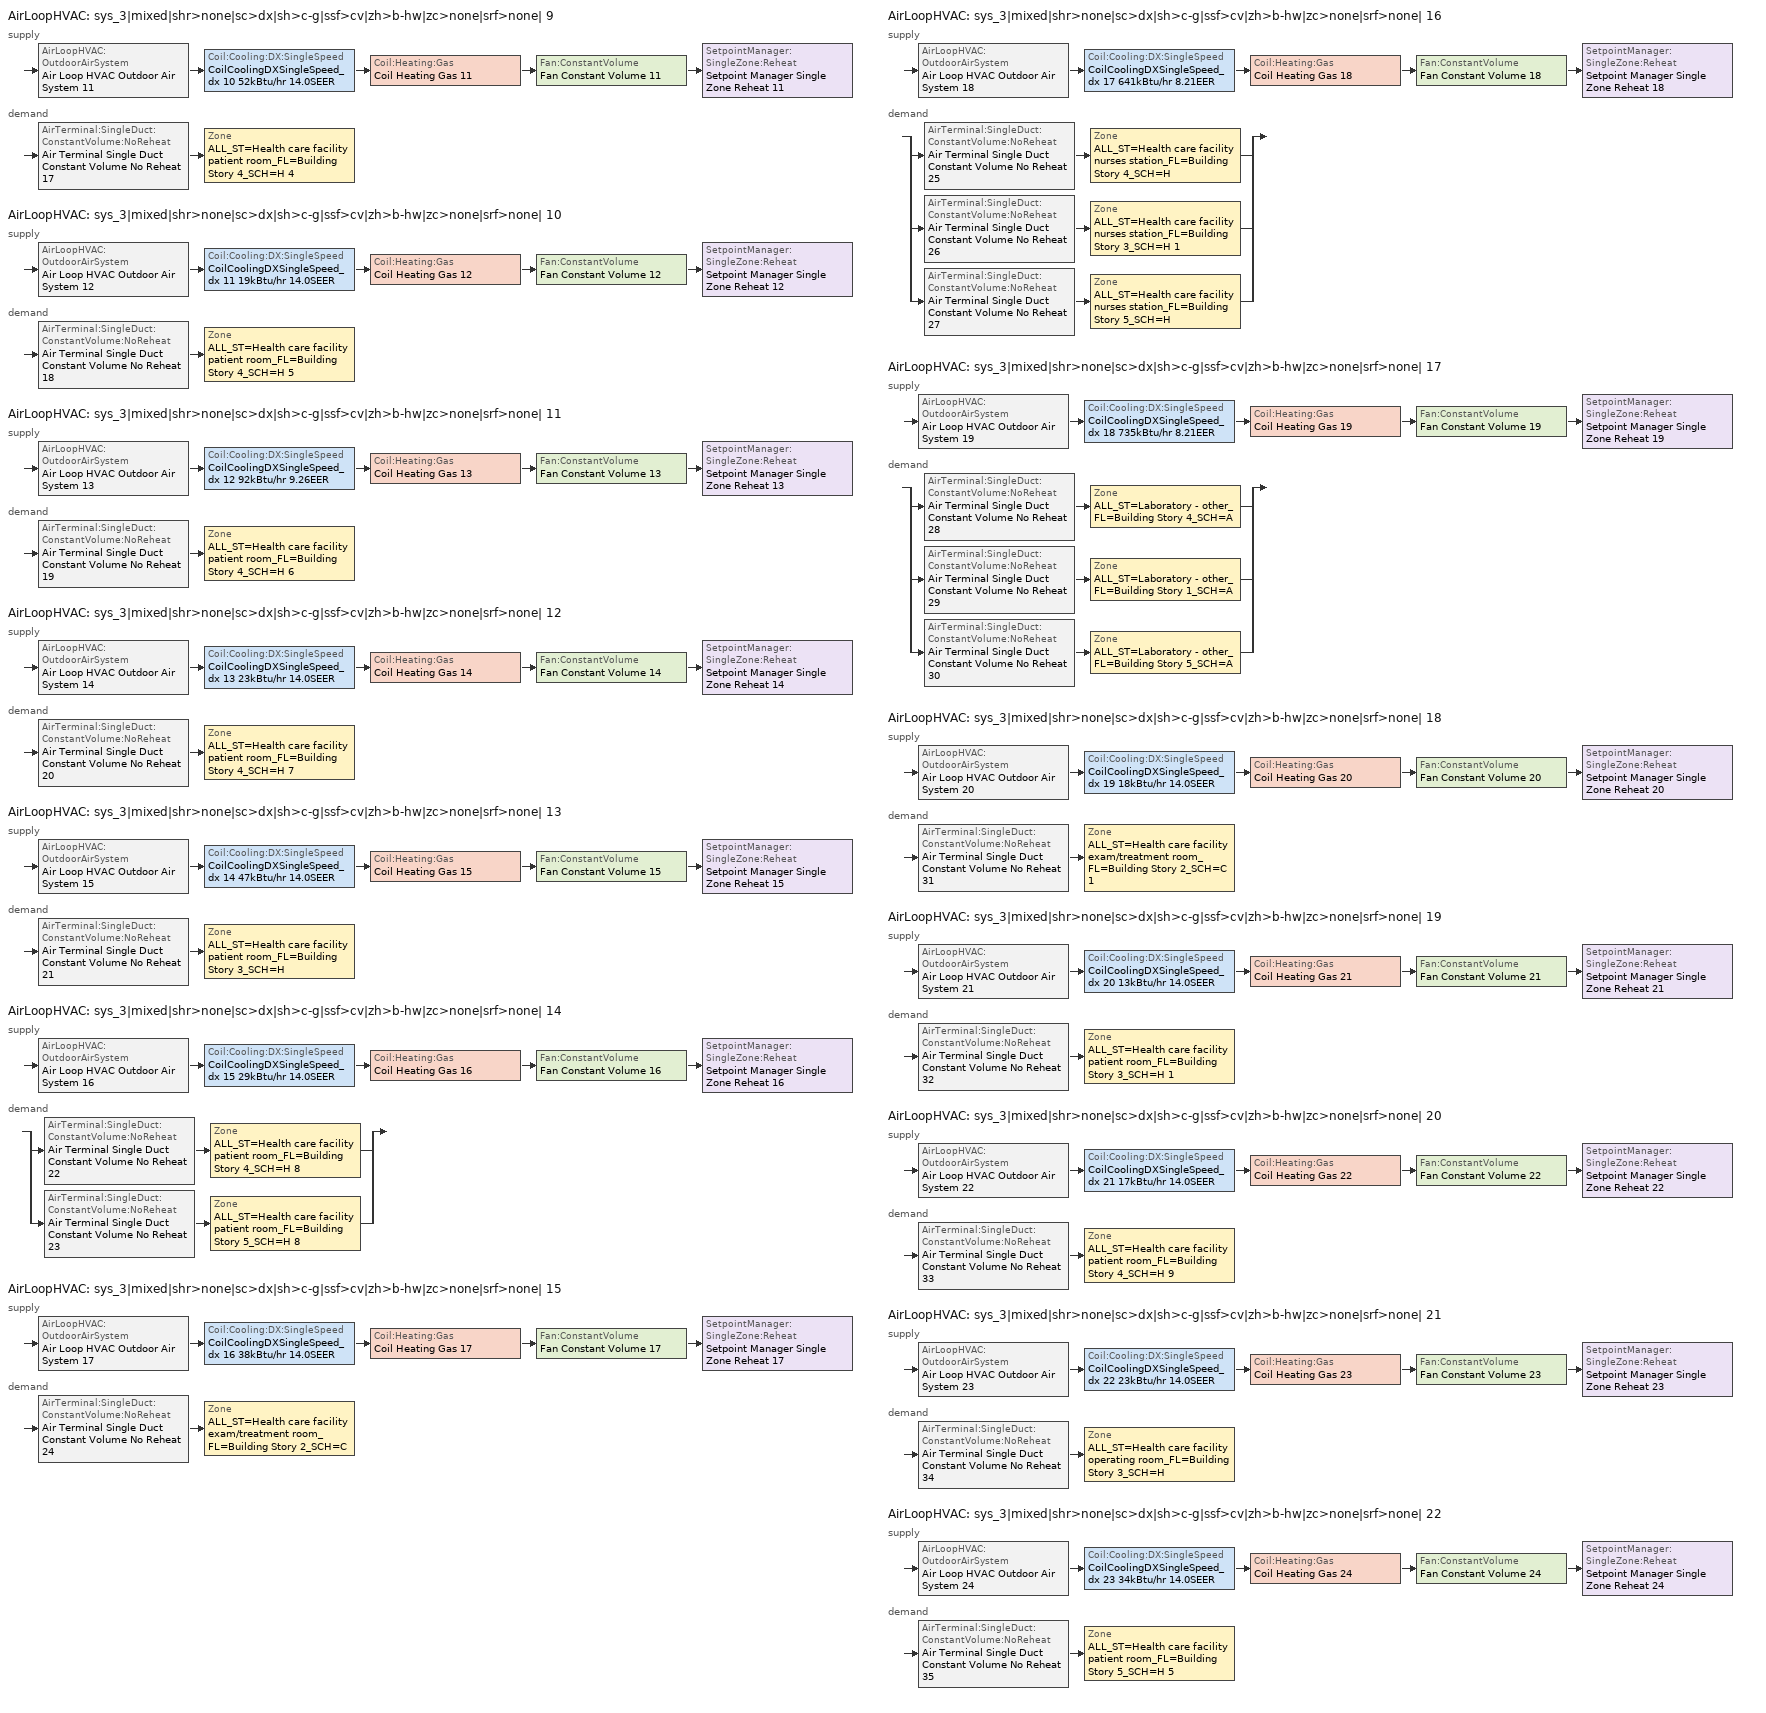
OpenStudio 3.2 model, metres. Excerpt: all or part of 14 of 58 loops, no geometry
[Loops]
AirLoopHVAC 'sys_3|mixed|shr>none|sc>dx|sh>c-g|ssf>cv|zh>b-hw|zc>none|srf>none| 9'
 supply: AirLoopHVAC:OutdoorAirSystem 'Air Loop HVAC Outdoor Air System 11' > Coil:Cooling:DX:SingleSpeed 'CoilCoolingDXSingleSpeed_dx 10 52kBtu/hr 14.0SEER' > Coil:Heating:Gas 'Coil Heating Gas 11' > Fan:ConstantVolume 'Fan Constant Volume 11' > SetpointManager:SingleZone:Reheat 'Setpoint Manager Single Zone Reheat 11'
 demand: AirTerminal:SingleDuct:ConstantVolume:NoReheat 'Air Terminal Single Duct Constant Volume No Reheat 17' > Zone 'ALL_ST=Health care facility patient room_FL=Building Story 4_SCH=H 4'
AirLoopHVAC 'sys_3|mixed|shr>none|sc>dx|sh>c-g|ssf>cv|zh>b-hw|zc>none|srf>none| 10'
 supply: AirLoopHVAC:OutdoorAirSystem 'Air Loop HVAC Outdoor Air System 12' > Coil:Cooling:DX:SingleSpeed 'CoilCoolingDXSingleSpeed_dx 11 19kBtu/hr 14.0SEER' > Coil:Heating:Gas 'Coil Heating Gas 12' > Fan:ConstantVolume 'Fan Constant Volume 12' > SetpointManager:SingleZone:Reheat 'Setpoint Manager Single Zone Reheat 12'
 demand: AirTerminal:SingleDuct:ConstantVolume:NoReheat 'Air Terminal Single Duct Constant Volume No Reheat 18' > Zone 'ALL_ST=Health care facility patient room_FL=Building Story 4_SCH=H 5'
AirLoopHVAC 'sys_3|mixed|shr>none|sc>dx|sh>c-g|ssf>cv|zh>b-hw|zc>none|srf>none| 11'
 supply: AirLoopHVAC:OutdoorAirSystem 'Air Loop HVAC Outdoor Air System 13' > Coil:Cooling:DX:SingleSpeed 'CoilCoolingDXSingleSpeed_dx 12 92kBtu/hr 9.26EER' > Coil:Heating:Gas 'Coil Heating Gas 13' > Fan:ConstantVolume 'Fan Constant Volume 13' > SetpointManager:SingleZone:Reheat 'Setpoint Manager Single Zone Reheat 13'
 demand: AirTerminal:SingleDuct:ConstantVolume:NoReheat 'Air Terminal Single Duct Constant Volume No Reheat 19' > Zone 'ALL_ST=Health care facility patient room_FL=Building Story 4_SCH=H 6'
AirLoopHVAC 'sys_3|mixed|shr>none|sc>dx|sh>c-g|ssf>cv|zh>b-hw|zc>none|srf>none| 12'
 supply: AirLoopHVAC:OutdoorAirSystem 'Air Loop HVAC Outdoor Air System 14' > Coil:Cooling:DX:SingleSpeed 'CoilCoolingDXSingleSpeed_dx 13 23kBtu/hr 14.0SEER' > Coil:Heating:Gas 'Coil Heating Gas 14' > Fan:ConstantVolume 'Fan Constant Volume 14' > SetpointManager:SingleZone:Reheat 'Setpoint Manager Single Zone Reheat 14'
 demand: AirTerminal:SingleDuct:ConstantVolume:NoReheat 'Air Terminal Single Duct Constant Volume No Reheat 20' > Zone 'ALL_ST=Health care facility patient room_FL=Building Story 4_SCH=H 7'
AirLoopHVAC 'sys_3|mixed|shr>none|sc>dx|sh>c-g|ssf>cv|zh>b-hw|zc>none|srf>none| 13'
 supply: AirLoopHVAC:OutdoorAirSystem 'Air Loop HVAC Outdoor Air System 15' > Coil:Cooling:DX:SingleSpeed 'CoilCoolingDXSingleSpeed_dx 14 47kBtu/hr 14.0SEER' > Coil:Heating:Gas 'Coil Heating Gas 15' > Fan:ConstantVolume 'Fan Constant Volume 15' > SetpointManager:SingleZone:Reheat 'Setpoint Manager Single Zone Reheat 15'
 demand: AirTerminal:SingleDuct:ConstantVolume:NoReheat 'Air Terminal Single Duct Constant Volume No Reheat 21' > Zone 'ALL_ST=Health care facility patient room_FL=Building Story 3_SCH=H'
AirLoopHVAC 'sys_3|mixed|shr>none|sc>dx|sh>c-g|ssf>cv|zh>b-hw|zc>none|srf>none| 14'
 supply: AirLoopHVAC:OutdoorAirSystem 'Air Loop HVAC Outdoor Air System 16' > Coil:Cooling:DX:SingleSpeed 'CoilCoolingDXSingleSpeed_dx 15 29kBtu/hr 14.0SEER' > Coil:Heating:Gas 'Coil Heating Gas 16' > Fan:ConstantVolume 'Fan Constant Volume 16' > SetpointManager:SingleZone:Reheat 'Setpoint Manager Single Zone Reheat 16'
 demand: split
  | AirTerminal:SingleDuct:ConstantVolume:NoReheat 'Air Terminal Single Duct Constant Volume No Reheat 22' > Zone 'ALL_ST=Health care facility patient room_FL=Building Story 4_SCH=H 8'
  | AirTerminal:SingleDuct:ConstantVolume:NoReheat 'Air Terminal Single Duct Constant Volume No Reheat 23' > Zone 'ALL_ST=Health care facility patient room_FL=Building Story 5_SCH=H 8'
AirLoopHVAC 'sys_3|mixed|shr>none|sc>dx|sh>c-g|ssf>cv|zh>b-hw|zc>none|srf>none| 15'
 supply: AirLoopHVAC:OutdoorAirSystem 'Air Loop HVAC Outdoor Air System 17' > Coil:Cooling:DX:SingleSpeed 'CoilCoolingDXSingleSpeed_dx 16 38kBtu/hr 14.0SEER' > Coil:Heating:Gas 'Coil Heating Gas 17' > Fan:ConstantVolume 'Fan Constant Volume 17' > SetpointManager:SingleZone:Reheat 'Setpoint Manager Single Zone Reheat 17'
 demand: AirTerminal:SingleDuct:ConstantVolume:NoReheat 'Air Terminal Single Duct Constant Volume No Reheat 24' > Zone 'ALL_ST=Health care facility exam/treatment room_FL=Building Story 2_SCH=C'
AirLoopHVAC 'sys_3|mixed|shr>none|sc>dx|sh>c-g|ssf>cv|zh>b-hw|zc>none|srf>none| 16'
 supply: AirLoopHVAC:OutdoorAirSystem 'Air Loop HVAC Outdoor Air System 18' > Coil:Cooling:DX:SingleSpeed 'CoilCoolingDXSingleSpeed_dx 17 641kBtu/hr 8.21EER' > Coil:Heating:Gas 'Coil Heating Gas 18' > Fan:ConstantVolume 'Fan Constant Volume 18' > SetpointManager:SingleZone:Reheat 'Setpoint Manager Single Zone Reheat 18'
 demand: split
  | AirTerminal:SingleDuct:ConstantVolume:NoReheat 'Air Terminal Single Duct Constant Volume No Reheat 25' > Zone 'ALL_ST=Health care facility nurses station_FL=Building Story 4_SCH=H'
  | AirTerminal:SingleDuct:ConstantVolume:NoReheat 'Air Terminal Single Duct Constant Volume No Reheat 26' > Zone 'ALL_ST=Health care facility nurses station_FL=Building Story 3_SCH=H 1'
  | AirTerminal:SingleDuct:ConstantVolume:NoReheat 'Air Terminal Single Duct Constant Volume No Reheat 27' > Zone 'ALL_ST=Health care facility nurses station_FL=Building Story 5_SCH=H'
AirLoopHVAC 'sys_3|mixed|shr>none|sc>dx|sh>c-g|ssf>cv|zh>b-hw|zc>none|srf>none| 17'
 supply: AirLoopHVAC:OutdoorAirSystem 'Air Loop HVAC Outdoor Air System 19' > Coil:Cooling:DX:SingleSpeed 'CoilCoolingDXSingleSpeed_dx 18 735kBtu/hr 8.21EER' > Coil:Heating:Gas 'Coil Heating Gas 19' > Fan:ConstantVolume 'Fan Constant Volume 19' > SetpointManager:SingleZone:Reheat 'Setpoint Manager Single Zone Reheat 19'
 demand: split
  | AirTerminal:SingleDuct:ConstantVolume:NoReheat 'Air Terminal Single Duct Constant Volume No Reheat 28' > Zone 'ALL_ST=Laboratory - other_FL=Building Story 4_SCH=A'
  | AirTerminal:SingleDuct:ConstantVolume:NoReheat 'Air Terminal Single Duct Constant Volume No Reheat 29' > Zone 'ALL_ST=Laboratory - other_FL=Building Story 1_SCH=A'
  | AirTerminal:SingleDuct:ConstantVolume:NoReheat 'Air Terminal Single Duct Constant Volume No Reheat 30' > Zone 'ALL_ST=Laboratory - other_FL=Building Story 5_SCH=A'
AirLoopHVAC 'sys_3|mixed|shr>none|sc>dx|sh>c-g|ssf>cv|zh>b-hw|zc>none|srf>none| 18'
 supply: AirLoopHVAC:OutdoorAirSystem 'Air Loop HVAC Outdoor Air System 20' > Coil:Cooling:DX:SingleSpeed 'CoilCoolingDXSingleSpeed_dx 19 18kBtu/hr 14.0SEER' > Coil:Heating:Gas 'Coil Heating Gas 20' > Fan:ConstantVolume 'Fan Constant Volume 20' > SetpointManager:SingleZone:Reheat 'Setpoint Manager Single Zone Reheat 20'
 demand: AirTerminal:SingleDuct:ConstantVolume:NoReheat 'Air Terminal Single Duct Constant Volume No Reheat 31' > Zone 'ALL_ST=Health care facility exam/treatment room_FL=Building Story 2_SCH=C 1'
AirLoopHVAC 'sys_3|mixed|shr>none|sc>dx|sh>c-g|ssf>cv|zh>b-hw|zc>none|srf>none| 19'
 supply: AirLoopHVAC:OutdoorAirSystem 'Air Loop HVAC Outdoor Air System 21' > Coil:Cooling:DX:SingleSpeed 'CoilCoolingDXSingleSpeed_dx 20 13kBtu/hr 14.0SEER' > Coil:Heating:Gas 'Coil Heating Gas 21' > Fan:ConstantVolume 'Fan Constant Volume 21' > SetpointManager:SingleZone:Reheat 'Setpoint Manager Single Zone Reheat 21'
 demand: AirTerminal:SingleDuct:ConstantVolume:NoReheat 'Air Terminal Single Duct Constant Volume No Reheat 32' > Zone 'ALL_ST=Health care facility patient room_FL=Building Story 3_SCH=H 1'
AirLoopHVAC 'sys_3|mixed|shr>none|sc>dx|sh>c-g|ssf>cv|zh>b-hw|zc>none|srf>none| 20'
 supply: AirLoopHVAC:OutdoorAirSystem 'Air Loop HVAC Outdoor Air System 22' > Coil:Cooling:DX:SingleSpeed 'CoilCoolingDXSingleSpeed_dx 21 17kBtu/hr 14.0SEER' > Coil:Heating:Gas 'Coil Heating Gas 22' > Fan:ConstantVolume 'Fan Constant Volume 22' > SetpointManager:SingleZone:Reheat 'Setpoint Manager Single Zone Reheat 22'
 demand: AirTerminal:SingleDuct:ConstantVolume:NoReheat 'Air Terminal Single Duct Constant Volume No Reheat 33' > Zone 'ALL_ST=Health care facility patient room_FL=Building Story 4_SCH=H 9'
AirLoopHVAC 'sys_3|mixed|shr>none|sc>dx|sh>c-g|ssf>cv|zh>b-hw|zc>none|srf>none| 21'
 supply: AirLoopHVAC:OutdoorAirSystem 'Air Loop HVAC Outdoor Air System 23' > Coil:Cooling:DX:SingleSpeed 'CoilCoolingDXSingleSpeed_dx 22 23kBtu/hr 14.0SEER' > Coil:Heating:Gas 'Coil Heating Gas 23' > Fan:ConstantVolume 'Fan Constant Volume 23' > SetpointManager:SingleZone:Reheat 'Setpoint Manager Single Zone Reheat 23'
 demand: AirTerminal:SingleDuct:ConstantVolume:NoReheat 'Air Terminal Single Duct Constant Volume No Reheat 34' > Zone 'ALL_ST=Health care facility operating room_FL=Building Story 3_SCH=H'
AirLoopHVAC 'sys_3|mixed|shr>none|sc>dx|sh>c-g|ssf>cv|zh>b-hw|zc>none|srf>none| 22'
 supply: AirLoopHVAC:OutdoorAirSystem 'Air Loop HVAC Outdoor Air System 24' > Coil:Cooling:DX:SingleSpeed 'CoilCoolingDXSingleSpeed_dx 23 34kBtu/hr 14.0SEER' > Coil:Heating:Gas 'Coil Heating Gas 24' > Fan:ConstantVolume 'Fan Constant Volume 24' > SetpointManager:SingleZone:Reheat 'Setpoint Manager Single Zone Reheat 24'
 demand: AirTerminal:SingleDuct:ConstantVolume:NoReheat 'Air Terminal Single Duct Constant Volume No Reheat 35' > Zone 'ALL_ST=Health care facility patient room_FL=Building Story 5_SCH=H 5'
[Sizing:Zone] Zone Cooling Design Supply Air Temperature Input Method=TemperatureDifference; Zone Cooling Design Supply Air Temperature {C}=14; Zone Cooling Design Supply Air Temperature Difference {deltaC}=11; Zone Heating Design Supply Air Temperature Input Method=TemperatureDifference; Zone Heating Design Supply Air Temperature {C}=40; Zone Heating Design Supply Air Temperature Difference {deltaC}=21; Zone Cooling Design Supply Air Humidity Ratio {kg-H2O/kg-air}=0.0085; Zone Heating Design Supply Air Humidity Ratio {kg-H2O/kg-air}=0.008; Zone Heating Sizing Factor=1.3; Zone Cooling Sizing Factor=1.1; Cooling Design Air Flow Method=DesignDay; Heating Design Air Flow Method=DesignDay; Account for Dedicated Outdoor Air System=No; Dedicated Outdoor Air System Control Strategy=NeutralSupplyAir; Dedicated Outdoor Air Low Setpoint Temperature for Design {C}=autosize; Dedicated Outdoor Air High Setpoint Temperature for Design {C}=autosize
ALL_ST=Health care facility patient room_FL=Building Story 4_SCH=H 4; ALL_ST=Health care facility patient room_FL=Building Story 4_SCH=H 5; ALL_ST=Health care facility patient room_FL=Building Story 4_SCH=H 6; ALL_ST=Health care facility patient room_FL=Building Story 4_SCH=H 7; ALL_ST=Health care facility patient room_FL=Building Story 3_SCH=H; ALL_ST=Health care facility patient room_FL=Building Story 4_SCH=H 8; ALL_ST=Health care facility exam/treatment room_FL=Building Story 2_SCH=C; ALL_ST=Health care facility nurses station_FL=Building Story 4_SCH=H; ALL_ST=Laboratory - other_FL=Building Story 4_SCH=A; ALL_ST=Health care facility exam/treatment room_FL=Building Story 2_SCH=C 1; ALL_ST=Health care facility patient room_FL=Building Story 3_SCH=H 1; ALL_ST=Health care facility patient room_FL=Building Story 4_SCH=H 9; ALL_ST=Health care facility operating room_FL=Building Story 3_SCH=H; ALL_ST=Health care facility patient room_FL=Building Story 5_SCH=H 5; ALL_ST=Laboratory - other_FL=Building Story 1_SCH=A; ALL_ST=Laboratory - other_FL=Building Story 5_SCH=A; ALL_ST=Health care facility nurses station_FL=Building Story 3_SCH=H 1; ALL_ST=Health care facility nurses station_FL=Building Story 5_SCH=H; ALL_ST=Health care facility patient room_FL=Building Story 5_SCH=H 8
[Zone equipment]
ALL_ST=Health care facility patient room_FL=Building Story 4_SCH=H 4: Zone HVAC Baseboard Convective Water 17, Air Terminal Single Duct Constant Volume No Reheat 17
ALL_ST=Health care facility patient room_FL=Building Story 4_SCH=H 5: Zone HVAC Baseboard Convective Water 18, Air Terminal Single Duct Constant Volume No Reheat 18
ALL_ST=Health care facility patient room_FL=Building Story 4_SCH=H 6: Zone HVAC Baseboard Convective Water 19, Air Terminal Single Duct Constant Volume No Reheat 19
ALL_ST=Health care facility patient room_FL=Building Story 4_SCH=H 7: Zone HVAC Baseboard Convective Water 20, Air Terminal Single Duct Constant Volume No Reheat 20
ALL_ST=Health care facility patient room_FL=Building Story 3_SCH=H: Zone HVAC Baseboard Convective Water 21, Air Terminal Single Duct Constant Volume No Reheat 21
ALL_ST=Health care facility patient room_FL=Building Story 4_SCH=H 8: Zone HVAC Baseboard Convective Water 22, Air Terminal Single Duct Constant Volume No Reheat 22
ALL_ST=Health care facility exam/treatment room_FL=Building Story 2_SCH=C: Zone HVAC Baseboard Convective Water 24, Air Terminal Single Duct Constant Volume No Reheat 24
ALL_ST=Health care facility nurses station_FL=Building Story 4_SCH=H: Zone HVAC Baseboard Convective Water 25, Air Terminal Single Duct Constant Volume No Reheat 25
ALL_ST=Laboratory - other_FL=Building Story 4_SCH=A: Zone HVAC Baseboard Convective Water 28, Air Terminal Single Duct Constant Volume No Reheat 28
ALL_ST=Health care facility exam/treatment room_FL=Building Story 2_SCH=C 1: Zone HVAC Baseboard Convective Water 31, Air Terminal Single Duct Constant Volume No Reheat 31
ALL_ST=Health care facility patient room_FL=Building Story 3_SCH=H 1: Zone HVAC Baseboard Convective Water 32, Air Terminal Single Duct Constant Volume No Reheat 32
ALL_ST=Health care facility patient room_FL=Building Story 4_SCH=H 9: Zone HVAC Baseboard Convective Water 33, Air Terminal Single Duct Constant Volume No Reheat 33
ALL_ST=Health care facility operating room_FL=Building Story 3_SCH=H: Zone HVAC Baseboard Convective Water 34, Air Terminal Single Duct Constant Volume No Reheat 34
ALL_ST=Health care facility patient room_FL=Building Story 5_SCH=H 5: Zone HVAC Baseboard Convective Water 35, Air Terminal Single Duct Constant Volume No Reheat 35
ALL_ST=Laboratory - other_FL=Building Story 1_SCH=A: Zone HVAC Baseboard Convective Water 29, Air Terminal Single Duct Constant Volume No Reheat 29
ALL_ST=Laboratory - other_FL=Building Story 5_SCH=A: Zone HVAC Baseboard Convective Water 30, Air Terminal Single Duct Constant Volume No Reheat 30
ALL_ST=Health care facility nurses station_FL=Building Story 3_SCH=H 1: Zone HVAC Baseboard Convective Water 26, Air Terminal Single Duct Constant Volume No Reheat 26
ALL_ST=Health care facility nurses station_FL=Building Story 5_SCH=H: Zone HVAC Baseboard Convective Water 27, Air Terminal Single Duct Constant Volume No Reheat 27
ALL_ST=Health care facility patient room_FL=Building Story 5_SCH=H 8: Zone HVAC Baseboard Convective Water 23, Air Terminal Single Duct Constant Volume No Reheat 23
[AirLoopHVAC] Design Supply Air Flow Rate {m3/s}=autosize; Design Return Air Flow Fraction of Supply Air Flow=1
Name | Availability Schedule
sys_3|mixed|shr>none|sc>dx|sh>c-g|ssf>cv|zh>b-hw|zc>none|srf>none| 9 | sys_3|mixed|shr>none|sc>dx|sh>c-g|ssf>cv|zh>b-hw|zc>none|srf>none| 9 Occ Sch
sys_3|mixed|shr>none|sc>dx|sh>c-g|ssf>cv|zh>b-hw|zc>none|srf>none| 10 | sys_3|mixed|shr>none|sc>dx|sh>c-g|ssf>cv|zh>b-hw|zc>none|srf>none| 10 Occ Sch
sys_3|mixed|shr>none|sc>dx|sh>c-g|ssf>cv|zh>b-hw|zc>none|srf>none| 11 | sys_3|mixed|shr>none|sc>dx|sh>c-g|ssf>cv|zh>b-hw|zc>none|srf>none| 11 Occ Sch
sys_3|mixed|shr>none|sc>dx|sh>c-g|ssf>cv|zh>b-hw|zc>none|srf>none| 12 | sys_3|mixed|shr>none|sc>dx|sh>c-g|ssf>cv|zh>b-hw|zc>none|srf>none| 12 Occ Sch
sys_3|mixed|shr>none|sc>dx|sh>c-g|ssf>cv|zh>b-hw|zc>none|srf>none| 13 | sys_3|mixed|shr>none|sc>dx|sh>c-g|ssf>cv|zh>b-hw|zc>none|srf>none| 13 Occ Sch
sys_3|mixed|shr>none|sc>dx|sh>c-g|ssf>cv|zh>b-hw|zc>none|srf>none| 14 | sys_3|mixed|shr>none|sc>dx|sh>c-g|ssf>cv|zh>b-hw|zc>none|srf>none| 14 Occ Sch
sys_3|mixed|shr>none|sc>dx|sh>c-g|ssf>cv|zh>b-hw|zc>none|srf>none| 15 | sys_3|mixed|shr>none|sc>dx|sh>c-g|ssf>cv|zh>b-hw|zc>none|srf>none| 15 Occ Sch
sys_3|mixed|shr>none|sc>dx|sh>c-g|ssf>cv|zh>b-hw|zc>none|srf>none| 16 | sys_3|mixed|shr>none|sc>dx|sh>c-g|ssf>cv|zh>b-hw|zc>none|srf>none| 16 Occ Sch
sys_3|mixed|shr>none|sc>dx|sh>c-g|ssf>cv|zh>b-hw|zc>none|srf>none| 17 | sys_3|mixed|shr>none|sc>dx|sh>c-g|ssf>cv|zh>b-hw|zc>none|srf>none| 17 Occ Sch
sys_3|mixed|shr>none|sc>dx|sh>c-g|ssf>cv|zh>b-hw|zc>none|srf>none| 18 | sys_3|mixed|shr>none|sc>dx|sh>c-g|ssf>cv|zh>b-hw|zc>none|srf>none| 18 Occ Sch
sys_3|mixed|shr>none|sc>dx|sh>c-g|ssf>cv|zh>b-hw|zc>none|srf>none| 19 | sys_3|mixed|shr>none|sc>dx|sh>c-g|ssf>cv|zh>b-hw|zc>none|srf>none| 19 Occ Sch
sys_3|mixed|shr>none|sc>dx|sh>c-g|ssf>cv|zh>b-hw|zc>none|srf>none| 20 | sys_3|mixed|shr>none|sc>dx|sh>c-g|ssf>cv|zh>b-hw|zc>none|srf>none| 20 Occ Sch
sys_3|mixed|shr>none|sc>dx|sh>c-g|ssf>cv|zh>b-hw|zc>none|srf>none| 21 | sys_3|mixed|shr>none|sc>dx|sh>c-g|ssf>cv|zh>b-hw|zc>none|srf>none| 21 Occ Sch
sys_3|mixed|shr>none|sc>dx|sh>c-g|ssf>cv|zh>b-hw|zc>none|srf>none| 22 | sys_3|mixed|shr>none|sc>dx|sh>c-g|ssf>cv|zh>b-hw|zc>none|srf>none| 22 Occ Sch
[Sizing:System] Type of Load to Size On=Sensible; Design Outdoor Air Flow Rate {m3/s}=Autosize; Central Heating Maximum System Air Flow Ratio=1; Preheat Design Temperature {C}=7; Preheat Design Humidity Ratio {kg-H2O/kg-Air}=0.008; Precool Design Temperature {C}=13; Precool Design Humidity Ratio {kg-H2O/kg-Air}=0.008; Central Cooling Design Supply Air Temperature {C}=13; Central Heating Design Supply Air Temperature {C}=43; Sizing Option=NonCoincident; 100% Outdoor Air in Cooling=No; 100% Outdoor Air in Heating=No; Central Cooling Design Supply Air Humidity Ratio {kg-H2O/kg-Air}=0.0085; Central Heating Design Supply Air Humidity Ratio {kg-H2O/kg-Air}=0.008; Cooling Design Air Flow Method=DesignDay; Cooling Design Air Flow Rate {m3/s}=0; Heating Design Air Flow Method=DesignDay; Heating Design Air Flow Rate {m3/s}=0; System Outdoor Air Method=ZoneSum; Zone Maximum Outdoor Air Fraction=1; Cooling Supply Air Flow Rate Per Floor Area {m3/s-m2}=0.00996765; Cooling Fraction of Autosized Cooling Supply Air Flow Rate=1; Cooling Supply Air Flow Rate Per Unit Cooling Capacity {m3/s-W}=3.94755e-05; Heating Supply Air Flow Rate Per Floor Area {m3/s-m2}=0.00996765; Heating Fraction of Autosized Heating Supply Air Flow Rate=1; Heating Fraction of Autosized Cooling Supply Air Flow Rate=1; Heating Supply Air Flow Rate Per Unit Heating Capacity {m3/s-W}=3.15882e-05; Cooling Design Capacity Method=CoolingDesignCapacity; Cooling Design Capacity {W}=autosize; Cooling Design Capacity Per Floor Area {W/m2}=234.7; Fraction of Autosized Cooling Design Capacity=1; Heating Design Capacity Method=HeatingDesignCapacity; Heating Design Capacity {W}=autosize; Heating Design Capacity Per Floor Area {W/m2}=157; Fraction of Autosized Heating Design Capacity=1; Central Cooling Capacity Control Method=OnOff
sys_3|mixed|shr>none|sc>dx|sh>c-g|ssf>cv|zh>b-hw|zc>none|srf>none| 9; sys_3|mixed|shr>none|sc>dx|sh>c-g|ssf>cv|zh>b-hw|zc>none|srf>none| 10; sys_3|mixed|shr>none|sc>dx|sh>c-g|ssf>cv|zh>b-hw|zc>none|srf>none| 11; sys_3|mixed|shr>none|sc>dx|sh>c-g|ssf>cv|zh>b-hw|zc>none|srf>none| 12; sys_3|mixed|shr>none|sc>dx|sh>c-g|ssf>cv|zh>b-hw|zc>none|srf>none| 13; sys_3|mixed|shr>none|sc>dx|sh>c-g|ssf>cv|zh>b-hw|zc>none|srf>none| 14; sys_3|mixed|shr>none|sc>dx|sh>c-g|ssf>cv|zh>b-hw|zc>none|srf>none| 15; sys_3|mixed|shr>none|sc>dx|sh>c-g|ssf>cv|zh>b-hw|zc>none|srf>none| 16; sys_3|mixed|shr>none|sc>dx|sh>c-g|ssf>cv|zh>b-hw|zc>none|srf>none| 17; sys_3|mixed|shr>none|sc>dx|sh>c-g|ssf>cv|zh>b-hw|zc>none|srf>none| 18; sys_3|mixed|shr>none|sc>dx|sh>c-g|ssf>cv|zh>b-hw|zc>none|srf>none| 19; sys_3|mixed|shr>none|sc>dx|sh>c-g|ssf>cv|zh>b-hw|zc>none|srf>none| 20; sys_3|mixed|shr>none|sc>dx|sh>c-g|ssf>cv|zh>b-hw|zc>none|srf>none| 21; sys_3|mixed|shr>none|sc>dx|sh>c-g|ssf>cv|zh>b-hw|zc>none|srf>none| 22
[Fan:ConstantVolume] Availability Schedule=Always On Discrete; Fan Total Efficiency=0.39975; Pressure Rise {Pa}=640; Maximum Flow Rate {m3/s}=AutoSize; Motor Efficiency=0.615
Fan Constant Volume 11; Fan Constant Volume 12; Fan Constant Volume 13; Fan Constant Volume 14; Fan Constant Volume 15; Fan Constant Volume 16; Fan Constant Volume 17; Fan Constant Volume 18; Fan Constant Volume 19; Fan Constant Volume 20; Fan Constant Volume 21; Fan Constant Volume 22; Fan Constant Volume 23; Fan Constant Volume 24
[Coil:Cooling:DX:SingleSpeed] Availability Schedule=Always On Discrete; Rated Total Cooling Capacity {W}=autosize; Rated Sensible Heat Ratio=autosize; Rated Air Flow Rate {m3/s}=autosize; Rated Evaporator Fan Power Per Volume Flow Rate {W/(m3/s)}=773.3; Total Cooling Capacity Function of Temperature Curve=DXCOOL-NECB2011-REF-CAPFT; Total Cooling Capacity Function of Flow Fraction Curve=DXCOOL-NECB2011-REF-CAPFFLOW; Energy Input Ratio Function of Temperature Curve=DXCOOL-NECB2011-REF-COOLEIRFT; Energy Input Ratio Function of Flow Fraction Curve=DXCOOL-NECB2011-REF-COOLEIRFFLOW; Part Load Fraction Correlation Curve=DXCOOL-NECB2011-REF-COOLPLFFPLR; Minimum Outdoor Dry-Bulb Temperature for Compressor Operation {C}=-25; Condenser Type=AirCooled; Evaporative Condenser Effectiveness=0; Evaporative Condenser Air Flow Rate {m3/s}=Autosize; Evaporative Condenser Pump Rated Power Consumption {W}=Autosize; Crankcase Heater Capacity {W}=0; Maximum Outdoor Dry-Bulb Temperature for Crankcase Heater Operation {C}=0; Basin Heater Capacity {W/K}=0; Basin Heater Setpoint Temperature {C}=10
Name | Rated COP {W/W}
CoilCoolingDXSingleSpeed_dx 10 52kBtu/hr 14.0SEER; CoilCoolingDXSingleSpeed_dx 11 19kBtu/hr 14.0SEER; CoilCoolingDXSingleSpeed_dx 13 23kBtu/hr 14.0SEER; CoilCoolingDXSingleSpeed_dx 14 47kBtu/hr 14.0SEER; CoilCoolingDXSingleSpeed_dx 15 29kBtu/hr 14.0SEER; CoilCoolingDXSingleSpeed_dx 16 38kBtu/hr 14.0SEER; CoilCoolingDXSingleSpeed_dx 19 18kBtu/hr 14.0SEER; CoilCoolingDXSingleSpeed_dx 20 13kBtu/hr 14.0SEER; CoilCoolingDXSingleSpeed_dx 21 17kBtu/hr 14.0SEER; CoilCoolingDXSingleSpeed_dx 22 23kBtu/hr 14.0SEER; CoilCoolingDXSingleSpeed_dx 23 34kBtu/hr 14.0SEER | 4.11713
CoilCoolingDXSingleSpeed_dx 12 92kBtu/hr 9.26EER | 3.21949
CoilCoolingDXSingleSpeed_dx 17 641kBtu/hr 8.21EER; CoilCoolingDXSingleSpeed_dx 18 735kBtu/hr 8.21EER | 2.8699
[Coil:Heating:Gas] Availability Schedule=Always On Discrete; Nominal Capacity {W}=AutoSize; Parasitic Electric Load {W}=0; Part Load Fraction Correlation Curve=FURNACE-EFFPLR-NECB2011; Parasitic Gas Load {W}=0
Name | Gas Burner Efficiency
Coil Heating Gas 11; Coil Heating Gas 12; Coil Heating Gas 13; Coil Heating Gas 14; Coil Heating Gas 15; Coil Heating Gas 16; Coil Heating Gas 17; Coil Heating Gas 20; Coil Heating Gas 21; Coil Heating Gas 22; Coil Heating Gas 23; Coil Heating Gas 24 | 0.924
Coil Heating Gas 18; Coil Heating Gas 19 | 0.81
[Controller:OutdoorAir] Minimum Outdoor Air Flow Rate {m3/s}=autosize; Maximum Outdoor Air Flow Rate {m3/s}=Autosize; Economizer Control Action Type=ModulateFlow; Lockout Type=NoLockout; Minimum Limit Type=FixedMinimum; High Humidity Control=No; Heat Recovery Bypass Control Type=BypassWhenWithinEconomizerLimits
Name | Economizer Control Type | Economizer Maximum Limit Dry-Bulb Temperature {C} | Economizer Maximum Limit Enthalpy {J/kg} | Economizer Minimum Limit Dry-Bulb Temperature {C} | Minimum Outdoor Air Schedule | Controller Mechanical Ventilation
Controller Outdoor Air 11 | NoEconomizer | 28 | 64000 | -100 | sys_3|mixed|shr>none|sc>dx|sh>c-g|ssf>cv|zh>b-hw|zc>none|srf>none| 9 Occ Sch | Controller Mechanical Ventilation 11
Controller Outdoor Air 12 | NoEconomizer | 28 | 64000 | -100 | sys_3|mixed|shr>none|sc>dx|sh>c-g|ssf>cv|zh>b-hw|zc>none|srf>none| 10 Occ Sch | Controller Mechanical Ventilation 12
Controller Outdoor Air 13 | DifferentialEnthalpy |  |  |  | sys_3|mixed|shr>none|sc>dx|sh>c-g|ssf>cv|zh>b-hw|zc>none|srf>none| 11 Occ Sch | Controller Mechanical Ventilation 13
Controller Outdoor Air 14 | NoEconomizer | 28 | 64000 | -100 | sys_3|mixed|shr>none|sc>dx|sh>c-g|ssf>cv|zh>b-hw|zc>none|srf>none| 12 Occ Sch | Controller Mechanical Ventilation 14
Controller Outdoor Air 15 | NoEconomizer | 28 | 64000 | -100 | sys_3|mixed|shr>none|sc>dx|sh>c-g|ssf>cv|zh>b-hw|zc>none|srf>none| 13 Occ Sch | Controller Mechanical Ventilation 15
Controller Outdoor Air 16 | NoEconomizer | 28 | 64000 | -100 | sys_3|mixed|shr>none|sc>dx|sh>c-g|ssf>cv|zh>b-hw|zc>none|srf>none| 14 Occ Sch | Controller Mechanical Ventilation 16
Controller Outdoor Air 17 | NoEconomizer | 28 | 64000 | -100 | sys_3|mixed|shr>none|sc>dx|sh>c-g|ssf>cv|zh>b-hw|zc>none|srf>none| 15 Occ Sch | Controller Mechanical Ventilation 17
Controller Outdoor Air 18 | DifferentialEnthalpy |  |  |  | sys_3|mixed|shr>none|sc>dx|sh>c-g|ssf>cv|zh>b-hw|zc>none|srf>none| 16 Occ Sch | Controller Mechanical Ventilation 18
Controller Outdoor Air 19 | DifferentialEnthalpy |  |  |  | sys_3|mixed|shr>none|sc>dx|sh>c-g|ssf>cv|zh>b-hw|zc>none|srf>none| 17 Occ Sch | Controller Mechanical Ventilation 19
Controller Outdoor Air 20 | NoEconomizer | 28 | 64000 | -100 | sys_3|mixed|shr>none|sc>dx|sh>c-g|ssf>cv|zh>b-hw|zc>none|srf>none| 18 Occ Sch | Controller Mechanical Ventilation 20
Controller Outdoor Air 21 | NoEconomizer | 28 | 64000 | -100 | sys_3|mixed|shr>none|sc>dx|sh>c-g|ssf>cv|zh>b-hw|zc>none|srf>none| 19 Occ Sch | Controller Mechanical Ventilation 21
Controller Outdoor Air 22 | NoEconomizer | 28 | 64000 | -100 | sys_3|mixed|shr>none|sc>dx|sh>c-g|ssf>cv|zh>b-hw|zc>none|srf>none| 20 Occ Sch | Controller Mechanical Ventilation 22
Controller Outdoor Air 23 | NoEconomizer | 28 | 64000 | -100 | sys_3|mixed|shr>none|sc>dx|sh>c-g|ssf>cv|zh>b-hw|zc>none|srf>none| 21 Occ Sch | Controller Mechanical Ventilation 23
Controller Outdoor Air 24 | NoEconomizer | 28 | 64000 | -100 | sys_3|mixed|shr>none|sc>dx|sh>c-g|ssf>cv|zh>b-hw|zc>none|srf>none| 22 Occ Sch | Controller Mechanical Ventilation 24
[Controller:MechanicalVentilation] Availability Schedule=Always On Discrete; System Outdoor Air Method=ZoneSum
Controller Mechanical Ventilation 11; Controller Mechanical Ventilation 12; Controller Mechanical Ventilation 13; Controller Mechanical Ventilation 14; Controller Mechanical Ventilation 15; Controller Mechanical Ventilation 16; Controller Mechanical Ventilation 17; Controller Mechanical Ventilation 18; Controller Mechanical Ventilation 19; Controller Mechanical Ventilation 20; Controller Mechanical Ventilation 21; Controller Mechanical Ventilation 22; Controller Mechanical Ventilation 23; Controller Mechanical Ventilation 24
[AirLoopHVAC:OutdoorAirSystem]
Name | Controller
Air Loop HVAC Outdoor Air System 11 | Controller Outdoor Air 11
Air Loop HVAC Outdoor Air System 12 | Controller Outdoor Air 12
Air Loop HVAC Outdoor Air System 13 | Controller Outdoor Air 13
Air Loop HVAC Outdoor Air System 14 | Controller Outdoor Air 14
Air Loop HVAC Outdoor Air System 15 | Controller Outdoor Air 15
Air Loop HVAC Outdoor Air System 16 | Controller Outdoor Air 16
Air Loop HVAC Outdoor Air System 17 | Controller Outdoor Air 17
Air Loop HVAC Outdoor Air System 18 | Controller Outdoor Air 18
Air Loop HVAC Outdoor Air System 19 | Controller Outdoor Air 19
Air Loop HVAC Outdoor Air System 20 | Controller Outdoor Air 20
Air Loop HVAC Outdoor Air System 21 | Controller Outdoor Air 21
Air Loop HVAC Outdoor Air System 22 | Controller Outdoor Air 22
Air Loop HVAC Outdoor Air System 23 | Controller Outdoor Air 23
Air Loop HVAC Outdoor Air System 24 | Controller Outdoor Air 24
[SetpointManager:SingleZone:Reheat] Minimum Supply Air Temperature {C}=13; Maximum Supply Air Temperature {C}=43
Name | Control Zone
Setpoint Manager Single Zone Reheat 11 | ALL_ST=Health care facility patient room_FL=Building Story 4_SCH=H 4
Setpoint Manager Single Zone Reheat 12 | ALL_ST=Health care facility patient room_FL=Building Story 4_SCH=H 5
Setpoint Manager Single Zone Reheat 13 | ALL_ST=Health care facility patient room_FL=Building Story 4_SCH=H 6
Setpoint Manager Single Zone Reheat 14 | ALL_ST=Health care facility patient room_FL=Building Story 4_SCH=H 7
Setpoint Manager Single Zone Reheat 15 | ALL_ST=Health care facility patient room_FL=Building Story 3_SCH=H
Setpoint Manager Single Zone Reheat 16 | ALL_ST=Health care facility patient room_FL=Building Story 5_SCH=H 8
Setpoint Manager Single Zone Reheat 17 | ALL_ST=Health care facility exam/treatment room_FL=Building Story 2_SCH=C
Setpoint Manager Single Zone Reheat 18 | ALL_ST=Health care facility nurses station_FL=Building Story 4_SCH=H
Setpoint Manager Single Zone Reheat 19 | ALL_ST=Laboratory - other_FL=Building Story 4_SCH=A
Setpoint Manager Single Zone Reheat 20 | ALL_ST=Health care facility exam/treatment room_FL=Building Story 2_SCH=C 1
Setpoint Manager Single Zone Reheat 21 | ALL_ST=Health care facility patient room_FL=Building Story 3_SCH=H 1
Setpoint Manager Single Zone Reheat 22 | ALL_ST=Health care facility patient room_FL=Building Story 4_SCH=H 9
Setpoint Manager Single Zone Reheat 23 | ALL_ST=Health care facility operating room_FL=Building Story 3_SCH=H
Setpoint Manager Single Zone Reheat 24 | ALL_ST=Health care facility patient room_FL=Building Story 5_SCH=H 5
[AirTerminal:SingleDuct:ConstantVolume:NoReheat] Availability Schedule=Always On Discrete; Maximum Air Flow Rate {m3/s}=AutoSize
Air Terminal Single Duct Constant Volume No Reheat 17; Air Terminal Single Duct Constant Volume No Reheat 18; Air Terminal Single Duct Constant Volume No Reheat 19; Air Terminal Single Duct Constant Volume No Reheat 20; Air Terminal Single Duct Constant Volume No Reheat 21; Air Terminal Single Duct Constant Volume No Reheat 22; Air Terminal Single Duct Constant Volume No Reheat 23; Air Terminal Single Duct Constant Volume No Reheat 24; Air Terminal Single Duct Constant Volume No Reheat 25; Air Terminal Single Duct Constant Volume No Reheat 26; Air Terminal Single Duct Constant Volume No Reheat 27; Air Terminal Single Duct Constant Volume No Reheat 28; Air Terminal Single Duct Constant Volume No Reheat 29; Air Terminal Single Duct Constant Volume No Reheat 30; Air Terminal Single Duct Constant Volume No Reheat 31; Air Terminal Single Duct Constant Volume No Reheat 32; Air Terminal Single Duct Constant Volume No Reheat 33; Air Terminal Single Duct Constant Volume No Reheat 34; Air Terminal Single Duct Constant Volume No Reheat 35
[Schedule:Ruleset]
Name | Default Day Schedule | Summer Design Day Schedule | Winter Design Day Schedule
sys_3|mixed|shr>none|sc>dx|sh>c-g|ssf>cv|zh>b-hw|zc>none|srf>none| 10 Occ Sch | sys_3|mixed|shr>none|sc>dx|sh>c-g|ssf>cv|zh>b-hw|zc>none|srf>none| 10 Occ Sch Default | sys_3|mixed|shr>none|sc>dx|sh>c-g|ssf>cv|zh>b-hw|zc>none|srf>none| 10 Occ Sch Summer Design Day | sys_3|mixed|shr>none|sc>dx|sh>c-g|ssf>cv|zh>b-hw|zc>none|srf>none| 10 Occ Sch Winter Design Day
sys_3|mixed|shr>none|sc>dx|sh>c-g|ssf>cv|zh>b-hw|zc>none|srf>none| 11 Occ Sch | sys_3|mixed|shr>none|sc>dx|sh>c-g|ssf>cv|zh>b-hw|zc>none|srf>none| 11 Occ Sch Default | sys_3|mixed|shr>none|sc>dx|sh>c-g|ssf>cv|zh>b-hw|zc>none|srf>none| 11 Occ Sch Summer Design Day | sys_3|mixed|shr>none|sc>dx|sh>c-g|ssf>cv|zh>b-hw|zc>none|srf>none| 11 Occ Sch Winter Design Day
sys_3|mixed|shr>none|sc>dx|sh>c-g|ssf>cv|zh>b-hw|zc>none|srf>none| 12 Occ Sch | sys_3|mixed|shr>none|sc>dx|sh>c-g|ssf>cv|zh>b-hw|zc>none|srf>none| 12 Occ Sch Default | sys_3|mixed|shr>none|sc>dx|sh>c-g|ssf>cv|zh>b-hw|zc>none|srf>none| 12 Occ Sch Summer Design Day | sys_3|mixed|shr>none|sc>dx|sh>c-g|ssf>cv|zh>b-hw|zc>none|srf>none| 12 Occ Sch Winter Design Day
sys_3|mixed|shr>none|sc>dx|sh>c-g|ssf>cv|zh>b-hw|zc>none|srf>none| 13 Occ Sch | sys_3|mixed|shr>none|sc>dx|sh>c-g|ssf>cv|zh>b-hw|zc>none|srf>none| 13 Occ Sch Default | sys_3|mixed|shr>none|sc>dx|sh>c-g|ssf>cv|zh>b-hw|zc>none|srf>none| 13 Occ Sch Summer Design Day | sys_3|mixed|shr>none|sc>dx|sh>c-g|ssf>cv|zh>b-hw|zc>none|srf>none| 13 Occ Sch Winter Design Day
sys_3|mixed|shr>none|sc>dx|sh>c-g|ssf>cv|zh>b-hw|zc>none|srf>none| 14 Occ Sch | sys_3|mixed|shr>none|sc>dx|sh>c-g|ssf>cv|zh>b-hw|zc>none|srf>none| 14 Occ Sch Default | sys_3|mixed|shr>none|sc>dx|sh>c-g|ssf>cv|zh>b-hw|zc>none|srf>none| 14 Occ Sch Summer Design Day | sys_3|mixed|shr>none|sc>dx|sh>c-g|ssf>cv|zh>b-hw|zc>none|srf>none| 14 Occ Sch Winter Design Day
sys_3|mixed|shr>none|sc>dx|sh>c-g|ssf>cv|zh>b-hw|zc>none|srf>none| 15 Occ Sch | sys_3|mixed|shr>none|sc>dx|sh>c-g|ssf>cv|zh>b-hw|zc>none|srf>none| 15 Occ Sch Default | sys_3|mixed|shr>none|sc>dx|sh>c-g|ssf>cv|zh>b-hw|zc>none|srf>none| 15 Occ Sch Summer Design Day | sys_3|mixed|shr>none|sc>dx|sh>c-g|ssf>cv|zh>b-hw|zc>none|srf>none| 15 Occ Sch Winter Design Day
sys_3|mixed|shr>none|sc>dx|sh>c-g|ssf>cv|zh>b-hw|zc>none|srf>none| 16 Occ Sch | sys_3|mixed|shr>none|sc>dx|sh>c-g|ssf>cv|zh>b-hw|zc>none|srf>none| 16 Occ Sch Default | sys_3|mixed|shr>none|sc>dx|sh>c-g|ssf>cv|zh>b-hw|zc>none|srf>none| 16 Occ Sch Summer Design Day | sys_3|mixed|shr>none|sc>dx|sh>c-g|ssf>cv|zh>b-hw|zc>none|srf>none| 16 Occ Sch Winter Design Day
sys_3|mixed|shr>none|sc>dx|sh>c-g|ssf>cv|zh>b-hw|zc>none|srf>none| 17 Occ Sch | sys_3|mixed|shr>none|sc>dx|sh>c-g|ssf>cv|zh>b-hw|zc>none|srf>none| 17 Occ Sch Default | sys_3|mixed|shr>none|sc>dx|sh>c-g|ssf>cv|zh>b-hw|zc>none|srf>none| 17 Occ Sch Summer Design Day | sys_3|mixed|shr>none|sc>dx|sh>c-g|ssf>cv|zh>b-hw|zc>none|srf>none| 17 Occ Sch Winter Design Day
sys_3|mixed|shr>none|sc>dx|sh>c-g|ssf>cv|zh>b-hw|zc>none|srf>none| 18 Occ Sch | sys_3|mixed|shr>none|sc>dx|sh>c-g|ssf>cv|zh>b-hw|zc>none|srf>none| 18 Occ Sch Default | sys_3|mixed|shr>none|sc>dx|sh>c-g|ssf>cv|zh>b-hw|zc>none|srf>none| 18 Occ Sch Summer Design Day | sys_3|mixed|shr>none|sc>dx|sh>c-g|ssf>cv|zh>b-hw|zc>none|srf>none| 18 Occ Sch Winter Design Day
sys_3|mixed|shr>none|sc>dx|sh>c-g|ssf>cv|zh>b-hw|zc>none|srf>none| 19 Occ Sch | sys_3|mixed|shr>none|sc>dx|sh>c-g|ssf>cv|zh>b-hw|zc>none|srf>none| 19 Occ Sch Default | sys_3|mixed|shr>none|sc>dx|sh>c-g|ssf>cv|zh>b-hw|zc>none|srf>none| 19 Occ Sch Summer Design Day | sys_3|mixed|shr>none|sc>dx|sh>c-g|ssf>cv|zh>b-hw|zc>none|srf>none| 19 Occ Sch Winter Design Day
sys_3|mixed|shr>none|sc>dx|sh>c-g|ssf>cv|zh>b-hw|zc>none|srf>none| 20 Occ Sch | sys_3|mixed|shr>none|sc>dx|sh>c-g|ssf>cv|zh>b-hw|zc>none|srf>none| 20 Occ Sch Default | sys_3|mixed|shr>none|sc>dx|sh>c-g|ssf>cv|zh>b-hw|zc>none|srf>none| 20 Occ Sch Summer Design Day | sys_3|mixed|shr>none|sc>dx|sh>c-g|ssf>cv|zh>b-hw|zc>none|srf>none| 20 Occ Sch Winter Design Day
sys_3|mixed|shr>none|sc>dx|sh>c-g|ssf>cv|zh>b-hw|zc>none|srf>none| 21 Occ Sch | sys_3|mixed|shr>none|sc>dx|sh>c-g|ssf>cv|zh>b-hw|zc>none|srf>none| 21 Occ Sch Default | sys_3|mixed|shr>none|sc>dx|sh>c-g|ssf>cv|zh>b-hw|zc>none|srf>none| 21 Occ Sch Summer Design Day | sys_3|mixed|shr>none|sc>dx|sh>c-g|ssf>cv|zh>b-hw|zc>none|srf>none| 21 Occ Sch Winter Design Day
sys_3|mixed|shr>none|sc>dx|sh>c-g|ssf>cv|zh>b-hw|zc>none|srf>none| 22 Occ Sch | sys_3|mixed|shr>none|sc>dx|sh>c-g|ssf>cv|zh>b-hw|zc>none|srf>none| 22 Occ Sch Default | sys_3|mixed|shr>none|sc>dx|sh>c-g|ssf>cv|zh>b-hw|zc>none|srf>none| 22 Occ Sch Summer Design Day | sys_3|mixed|shr>none|sc>dx|sh>c-g|ssf>cv|zh>b-hw|zc>none|srf>none| 22 Occ Sch Winter Design Day
sys_3|mixed|shr>none|sc>dx|sh>c-g|ssf>cv|zh>b-hw|zc>none|srf>none| 9 Occ Sch | sys_3|mixed|shr>none|sc>dx|sh>c-g|ssf>cv|zh>b-hw|zc>none|srf>none| 9 Occ Sch Default | sys_3|mixed|shr>none|sc>dx|sh>c-g|ssf>cv|zh>b-hw|zc>none|srf>none| 9 Occ Sch Summer Design Day | sys_3|mixed|shr>none|sc>dx|sh>c-g|ssf>cv|zh>b-hw|zc>none|srf>none| 9 Occ Sch Winter Design Day
[Schedule:Day]
sys_3|mixed|shr>none|sc>dx|sh>c-g|ssf>cv|zh>b-hw|zc>none|srf>none| 10 Occ Sch Default; sys_3|mixed|shr>none|sc>dx|sh>c-g|ssf>cv|zh>b-hw|zc>none|srf>none| 10 Occ Sch Winter Design Day; sys_3|mixed|shr>none|sc>dx|sh>c-g|ssf>cv|zh>b-hw|zc>none|srf>none| 10 Occ Sch Summer Design Day; sys_3|mixed|shr>none|sc>dx|sh>c-g|ssf>cv|zh>b-hw|zc>none|srf>none| 11 Occ Sch Default; sys_3|mixed|shr>none|sc>dx|sh>c-g|ssf>cv|zh>b-hw|zc>none|srf>none| 11 Occ Sch Winter Design Day; sys_3|mixed|shr>none|sc>dx|sh>c-g|ssf>cv|zh>b-hw|zc>none|srf>none| 11 Occ Sch Summer Design Day; sys_3|mixed|shr>none|sc>dx|sh>c-g|ssf>cv|zh>b-hw|zc>none|srf>none| 12 Occ Sch Default; sys_3|mixed|shr>none|sc>dx|sh>c-g|ssf>cv|zh>b-hw|zc>none|srf>none| 12 Occ Sch Winter Design Day; sys_3|mixed|shr>none|sc>dx|sh>c-g|ssf>cv|zh>b-hw|zc>none|srf>none| 12 Occ Sch Summer Design Day; sys_3|mixed|shr>none|sc>dx|sh>c-g|ssf>cv|zh>b-hw|zc>none|srf>none| 13 Occ Sch Default; sys_3|mixed|shr>none|sc>dx|sh>c-g|ssf>cv|zh>b-hw|zc>none|srf>none| 13 Occ Sch Winter Design Day; sys_3|mixed|shr>none|sc>dx|sh>c-g|ssf>cv|zh>b-hw|zc>none|srf>none| 13 Occ Sch Summer Design Day; sys_3|mixed|shr>none|sc>dx|sh>c-g|ssf>cv|zh>b-hw|zc>none|srf>none| 14 Occ Sch Default; sys_3|mixed|shr>none|sc>dx|sh>c-g|ssf>cv|zh>b-hw|zc>none|srf>none| 14 Occ Sch Winter Design Day; sys_3|mixed|shr>none|sc>dx|sh>c-g|ssf>cv|zh>b-hw|zc>none|srf>none| 14 Occ Sch Summer Design Day; sys_3|mixed|shr>none|sc>dx|sh>c-g|ssf>cv|zh>b-hw|zc>none|srf>none| 15 Occ Sch Winter Design Day; sys_3|mixed|shr>none|sc>dx|sh>c-g|ssf>cv|zh>b-hw|zc>none|srf>none| 15 Occ Sch Summer Design Day; sys_3|mixed|shr>none|sc>dx|sh>c-g|ssf>cv|zh>b-hw|zc>none|srf>none| 16 Occ Sch Default; sys_3|mixed|shr>none|sc>dx|sh>c-g|ssf>cv|zh>b-hw|zc>none|srf>none| 16 Occ Sch Winter Design Day; sys_3|mixed|shr>none|sc>dx|sh>c-g|ssf>cv|zh>b-hw|zc>none|srf>none| 16 Occ Sch Summer Design Day; sys_3|mixed|shr>none|sc>dx|sh>c-g|ssf>cv|zh>b-hw|zc>none|srf>none| 17 Occ Sch Winter Design Day; sys_3|mixed|shr>none|sc>dx|sh>c-g|ssf>cv|zh>b-hw|zc>none|srf>none| 17 Occ Sch Summer Design Day; sys_3|mixed|shr>none|sc>dx|sh>c-g|ssf>cv|zh>b-hw|zc>none|srf>none| 18 Occ Sch Winter Design Day; sys_3|mixed|shr>none|sc>dx|sh>c-g|ssf>cv|zh>b-hw|zc>none|srf>none| 18 Occ Sch Summer Design Day; sys_3|mixed|shr>none|sc>dx|sh>c-g|ssf>cv|zh>b-hw|zc>none|srf>none| 19 Occ Sch Default; sys_3|mixed|shr>none|sc>dx|sh>c-g|ssf>cv|zh>b-hw|zc>none|srf>none| 19 Occ Sch Winter Design Day; sys_3|mixed|shr>none|sc>dx|sh>c-g|ssf>cv|zh>b-hw|zc>none|srf>none| 19 Occ Sch Summer Design Day; sys_3|mixed|shr>none|sc>dx|sh>c-g|ssf>cv|zh>b-hw|zc>none|srf>none| 20 Occ Sch Default; sys_3|mixed|shr>none|sc>dx|sh>c-g|ssf>cv|zh>b-hw|zc>none|srf>none| 20 Occ Sch Winter Design Day; sys_3|mixed|shr>none|sc>dx|sh>c-g|ssf>cv|zh>b-hw|zc>none|srf>none| 20 Occ Sch Summer Design Day; sys_3|mixed|shr>none|sc>dx|sh>c-g|ssf>cv|zh>b-hw|zc>none|srf>none| 21 Occ Sch Default; sys_3|mixed|shr>none|sc>dx|sh>c-g|ssf>cv|zh>b-hw|zc>none|srf>none| 21 Occ Sch Winter Design Day; sys_3|mixed|shr>none|sc>dx|sh>c-g|ssf>cv|zh>b-hw|zc>none|srf>none| 21 Occ Sch Summer Design Day; sys_3|mixed|shr>none|sc>dx|sh>c-g|ssf>cv|zh>b-hw|zc>none|srf>none| 22 Occ Sch Default; sys_3|mixed|shr>none|sc>dx|sh>c-g|ssf>cv|zh>b-hw|zc>none|srf>none| 22 Occ Sch Winter Design Day; sys_3|mixed|shr>none|sc>dx|sh>c-g|ssf>cv|zh>b-hw|zc>none|srf>none| 22 Occ Sch Summer Design Day; sys_3|mixed|shr>none|sc>dx|sh>c-g|ssf>cv|zh>b-hw|zc>none|srf>none| 9 Occ Sch Default; sys_3|mixed|shr>none|sc>dx|sh>c-g|ssf>cv|zh>b-hw|zc>none|srf>none| 9 Occ Sch Winter Design Day; sys_3|mixed|shr>none|sc>dx|sh>c-g|ssf>cv|zh>b-hw|zc>none|srf>none| 9 Occ Sch Summer Design Day: 24, 0, 1
sys_3|mixed|shr>none|sc>dx|sh>c-g|ssf>cv|zh>b-hw|zc>none|srf>none| 15 Occ Sch Default; sys_3|mixed|shr>none|sc>dx|sh>c-g|ssf>cv|zh>b-hw|zc>none|srf>none| 18 Occ Sch Default: 9, 0, 0, 21, 0, 1, 24, 0, 0
sys_3|mixed|shr>none|sc>dx|sh>c-g|ssf>cv|zh>b-hw|zc>none|srf>none| 15 Occ Sch Sunday; sys_3|mixed|shr>none|sc>dx|sh>c-g|ssf>cv|zh>b-hw|zc>none|srf>none| 18 Occ Sch Sunday: 9, 0, 0, 19, 0, 1, 24, 0, 0
sys_3|mixed|shr>none|sc>dx|sh>c-g|ssf>cv|zh>b-hw|zc>none|srf>none| 17 Occ Sch Default: 8, 0, 0, 19, 0, 1, 24, 0, 0
sys_3|mixed|shr>none|sc>dx|sh>c-g|ssf>cv|zh>b-hw|zc>none|srf>none| 17 Occ Sch Sunday: 24, 0, 0
[Schedule:Rule] Rule Order=0; Apply Sunday=Yes; Date Specification Type=DateRange; Start Month=1; Start Day=1; End Month=12; End Day=31
Name | Schedule Ruleset | Day Schedule | Apply Saturday
sys_3|mixed|shr>none|sc>dx|sh>c-g|ssf>cv|zh>b-hw|zc>none|srf>none| 15 Occ Sch Sunday Rule | sys_3|mixed|shr>none|sc>dx|sh>c-g|ssf>cv|zh>b-hw|zc>none|srf>none| 15 Occ Sch | sys_3|mixed|shr>none|sc>dx|sh>c-g|ssf>cv|zh>b-hw|zc>none|srf>none| 15 Occ Sch Sunday
sys_3|mixed|shr>none|sc>dx|sh>c-g|ssf>cv|zh>b-hw|zc>none|srf>none| 17 Occ Sch Sunday Rule | sys_3|mixed|shr>none|sc>dx|sh>c-g|ssf>cv|zh>b-hw|zc>none|srf>none| 17 Occ Sch | sys_3|mixed|shr>none|sc>dx|sh>c-g|ssf>cv|zh>b-hw|zc>none|srf>none| 17 Occ Sch Sunday | Yes
sys_3|mixed|shr>none|sc>dx|sh>c-g|ssf>cv|zh>b-hw|zc>none|srf>none| 18 Occ Sch Sunday Rule | sys_3|mixed|shr>none|sc>dx|sh>c-g|ssf>cv|zh>b-hw|zc>none|srf>none| 18 Occ Sch | sys_3|mixed|shr>none|sc>dx|sh>c-g|ssf>cv|zh>b-hw|zc>none|srf>none| 18 Occ Sch Sunday
[Schedule:Constant]
Always On Discrete: Value=1
[Curve:Biquadratic] Minimum Value of x=13; Maximum Value of x=24; Minimum Value of y=24; Maximum Value of y=46
Name | Coefficient1 Constant | Coefficient2 x | Coefficient3 x**2 | Coefficient4 y | Coefficient5 y**2 | Coefficient6 x*y
DXCOOL-NECB2011-REF-CAPFT | 0.867905 | 0.0142459 | 0.00055436 | -0.0075575 | 3.3e-05 | -0.0001918
DXCOOL-NECB2011-REF-COOLEIRFT | 0.114171 | 0.0281822 | -0.0004199 | 0.0214108 | 0.000161028 | -0.000679104
[Curve:Quadratic] Minimum Value of x=0.5; Maximum Value of x=1.5
Name | Coefficient1 Constant | Coefficient2 x | Coefficient3 x**2
DXCOOL-NECB2011-REF-CAPFFLOW | 0.8 | 0.2 | 0
DXCOOL-NECB2011-REF-COOLEIRFFLOW | 1.1552 | -0.1808 | 0.0256
[Curve:Cubic] Maximum Value of x=1
Name | Coefficient1 Constant | Coefficient2 x | Coefficient3 x**2 | Coefficient4 x**3 | Minimum Value of x
DXCOOL-NECB2011-REF-COOLPLFFPLR | 0.0277 | 4.9151 | -8.184 | 4.2702 | 0.7
FURNACE-EFFPLR-NECB2011 | 0.722 | 0.8211 | -1.0396 | 0.5 | 0
